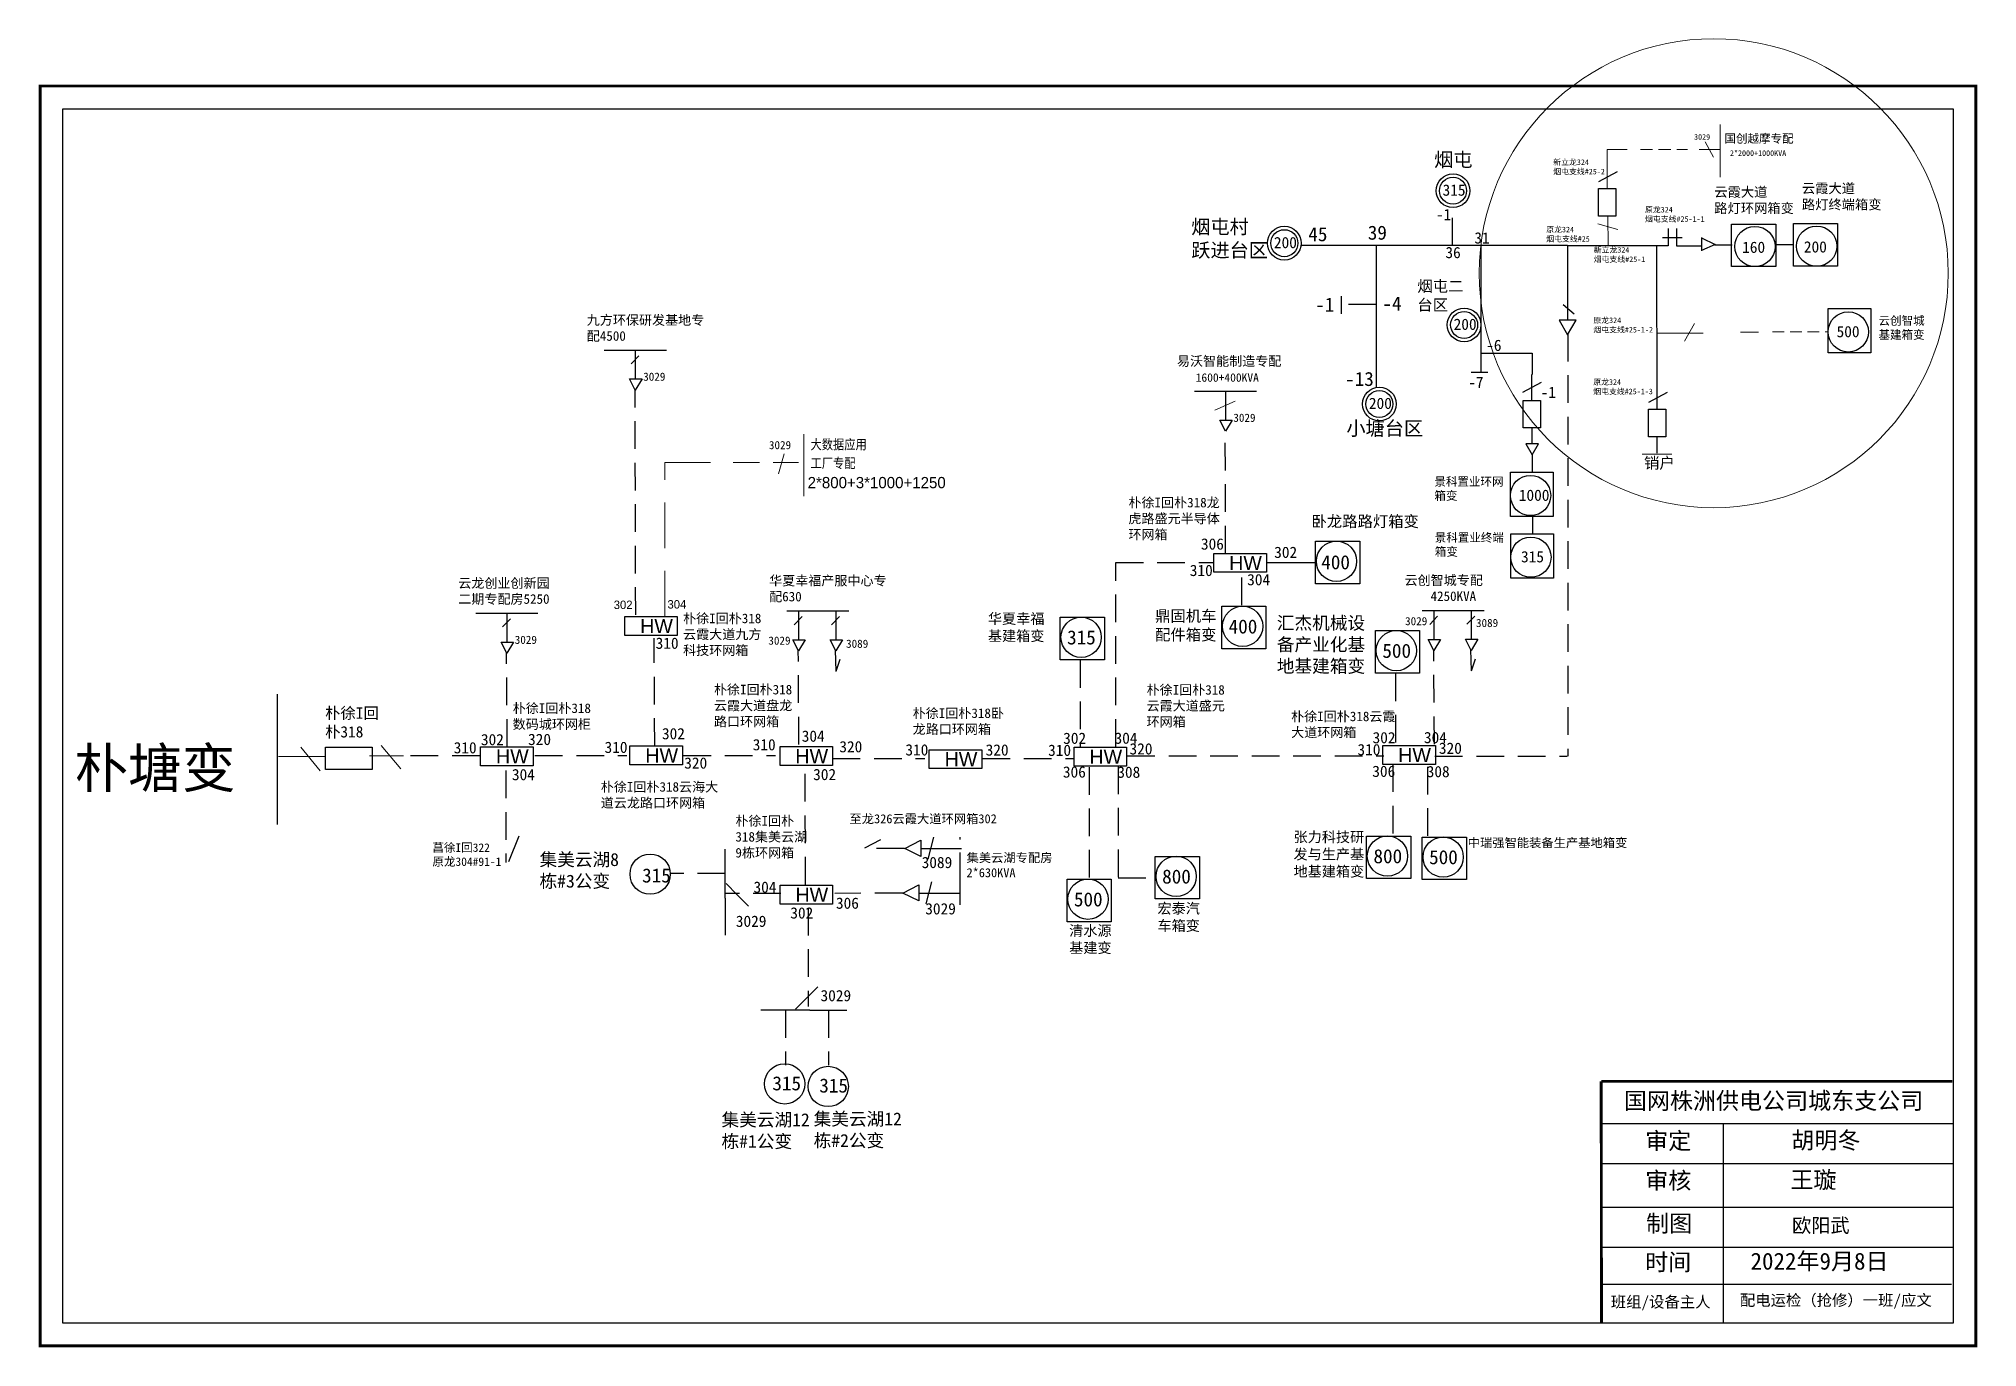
# Model space of a CAD drawing. Extents: x 25 to 370, y 0 to 233.
import ezdxf

# ---------------------------------------------------------------- set-up
doc = ezdxf.new("R2010")
doc.units = 0
doc.header["$LTSCALE"] = 0.774411
doc.linetypes.add('ACAD_ISO02W100', pattern=[15, 12, -3])
doc.linetypes.add('DASHED2', pattern=[9.525, 6.35, -3.175])
doc.layers.get('0').update_dxf_attribs({"linetype": 'CONTINUOUS'})
for name, color, linetype in [('0-RefEdit0', 7, 'CONTINUOUS'), ('Layer2', 1, 'CONTINUOUS'), ('MiniCADViewLayer', 7, 'CONTINUOUS')]:
    doc.layers.add(name, color=color, linetype=linetype)
doc.styles.add('hztxt_txtstyle_1.50_0_0', font='', dxfattribs={"height": 1.5, "bigfont": 'hztxt.shx'})
doc.styles.add('hztxt_txtstyle_2.00_0_0', font='', dxfattribs={"height": 2, "bigfont": 'hztxt.shx'})
doc.styles.add('hztxt_txtstyle_200.00_0_0200', font='', dxfattribs={"height": 200, "bigfont": 'hztxt.shx'})
doc.styles.add('KaiTi_txtstyle_1.70_0_0', font='simsun.ttc', dxfattribs={"height": 1.7})
doc.styles.add('KaiTi_txtstyle_2.00_0_0', font='simkai.ttf', dxfattribs={"height": 2})
doc.styles.add('KaiTi_txtstyle_3.00_0_0', font='simkai.ttf', dxfattribs={"height": 3})
doc.styles.add('SimSun_txtstyle_1.70_0_0', font='simsun.ttc', dxfattribs={"height": 1.7})
doc.styles.add('SimSun_txtstyle_2.00_0_0', font='', dxfattribs={"height": 2})
doc.styles.add('SimSun_txtstyle_200.00_0_0200', font='', dxfattribs={"height": 200})
doc.styles.get("Standard").update_dxf_attribs({"font": '', "height": 2.5})
doc.styles.add('仿宋_txtstyle_1.50_0_0', font='simsun.ttc', dxfattribs={"height": 1.5})
doc.styles.add('仿宋_txtstyle_1.73_0_0', font='simfang.ttf', dxfattribs={"height": 1.728665})
doc.styles.add('仿宋_txtstyle_2.00_0_0', font='simfang.ttf', dxfattribs={"height": 2})
doc.styles.add('仿宋_txtstyle_2.50_0_0', font='simfang.ttf', dxfattribs={"height": 2.5})
doc.styles.add('字体', font='simkai.ttf', dxfattribs={"height": 2.5})
doc.styles.add('宋体_txtstyle_1.00_0_0', font='SIMSUN.TTC', dxfattribs={"height": 1})
doc.styles.add('宋体_txtstyle_1.50_0_0', font='SIMSUN.TTC', dxfattribs={"height": 1.5})
doc.styles.add('宋体_txtstyle_1.70_0_0', font='SIMSUN.TTC', dxfattribs={"height": 1.7})
doc.styles.add('宋体_txtstyle_100.00_0_0100', font='SIMSUN.TTC', dxfattribs={"height": 100})
doc.styles.add('宋体_txtstyle_2.50_0_0', font='SIMSUN.TTC', dxfattribs={"height": 2.5})
doc.styles.get('hztxt_txtstyle_1.50_0_0').set_extended_font_data('hztxt')
doc.styles.get('hztxt_txtstyle_2.00_0_0').set_extended_font_data('hztxt')
doc.styles.get('hztxt_txtstyle_200.00_0_0200').set_extended_font_data('hztxt')
doc.styles.get('SimSun_txtstyle_2.00_0_0').set_extended_font_data('SimSun')
doc.styles.get('SimSun_txtstyle_200.00_0_0200').set_extended_font_data('SimSun')
doc.styles.get('Standard').set_extended_font_data('SimSun')

msp = doc.modelspace()

# ---------------------------------------------------------------- linework, layer by layer
at = {"color": 7, "linetype": 'Continuous', "lineweight": 0, "ltscale": 0.319994}
for p, q in [((324.04, 217.56), (324.04, 208.19)), ((321.35, 214.47), (322.83, 211.75)), ((320.3, 213.11), (324.01, 213.11))]:
    msp.add_line(p, q, dxfattribs=at)
at = {"color": 7, "linetype": 'Continuous', "lineweight": 0, "ltscale": 0.767221}
for p, q in [((303.93, 206.15), (303.95, 213.09)), ((302.26, 199.9), (305.81, 198.87)), ((304.13, 196.03), (304.04, 201.28))]:
    msp.add_line(p, q, dxfattribs=at)
at = {"color": 7, "linetype": 'Continuous', "lineweight": 0, "ltscale": 0.783627}
msp.add_line((303.95, 213.09), (307.48, 213.09), dxfattribs=at)
at = {"color": 7, "linetype": 'DASHED2', "lineweight": 0, "ltscale": 0.435348}
msp.add_line((309.87, 213.09), (318.21, 213.09), dxfattribs=at)
at = {"color": 0, "linetype": 'Continuous'}
for p, q in [((305.72, 209.11), (302.39, 207.34)), ((313.74, 197.46), (317.27, 197.46)), ((314.75, 199.08), (314.75, 195.95)), ((316.26, 199.08), (316.26, 195.95)), ((320.71, 197.39), (323.13, 196.22)), ((320.73, 195.11), (320.73, 197.44)), ((296.91, 196.04), (249.48, 196.04)), ((262.87, 196.02), (262.87, 170.9)), ((323.13, 196.22), (320.71, 195.15)), ((322.99, 196.15), (326.16, 196.15)), ((333.95, 196.21), (337.12, 196.21)), ((256.75, 183.91), (256.75, 187.04)), ((292.2, 171.69), (288.88, 169.93)), ((314.59, 169.88), (311.26, 168.11)), ((290.61, 158.8), (290.61, 155.63)), ((290.67, 147.83), (290.67, 144.66)), ((166.92, 120.35), (167.65, 122.48)), ((279.83, 120.42), (280.56, 122.56)), ((179.14, 88.86), (181.97, 90.34)), ((181.97, 90.34), (181.97, 87.44)), ((183.25, 86.93), (184.29, 90.85)), ((181.97, 87.44), (179.14, 88.86)), ((182.9, 79.01), (183.95, 82.93)), ((178.79, 80.93), (181.63, 82.41)), ((181.63, 79.51), (178.79, 80.93)), ((181.63, 82.41), (181.63, 79.51))]:
    msp.add_line(p, q, dxfattribs=at)
at = {"linetype": 'DASHED2'}
for p, q in [((276.42, 196.03), (276.42, 202.8)), ((262.87, 185.53), (256.8, 185.53)), ((296.93, 180.35), (296.93, 105.27)), ((131.3, 130.37), (131.18, 170.49)), ((236.12, 141.31), (236.06, 163.2)), ((290.53, 163.58), (290.53, 160.75)), ((312.77, 161.97), (312.77, 159.14)), ((238.99, 132.08), (238.99, 138.02)), ((134.69, 107.08), (134.58, 126.21)), ((160.3, 107.34), (160.19, 124.12)), ((166.92, 120.33), (166.81, 124.14)), ((273.22, 107.41), (273.1, 124.2)), ((279.84, 120.4), (279.72, 124.21)), ((108.46, 106.94), (108.35, 123.73)), ((161.5, 82.42), (161.39, 103.47)), ((110.51, 91.01), (108.6, 86.29)), ((179.03, 88.84), (172.08, 88.84)), ((157.11, 80.84), (147.3, 80.84)), ((178.68, 80.92), (166.68, 80.86))]:
    msp.add_line(p, q, dxfattribs=at)
at = {"color": 0}
msp.add_line((281.51, 196.02), (281.51, 183.31), dxfattribs=at)
for p, q in [((296.91, 196.04), (296.91, 182.76)), ((296.12, 185.52), (298.07, 183.92)), ((130.47, 174.98), (131.88, 176.43)), ((281.53, 176.89), (290.62, 176.89)), ((107.64, 128.22), (109.04, 129.66)), ((159.48, 128.61), (160.88, 130.06)), ((166.1, 128.62), (167.5, 130.07)), ((272.39, 128.68), (273.8, 130.13)), ((279.01, 128.7), (280.41, 130.15))]:
    msp.add_line(p, q)
at = {"linetype": 'Continuous'}
for p, q in [((296.91, 196.04), (314.78, 196.02)), ((312.81, 166.92), (312.75, 195.88)), ((316.28, 195.95), (320.73, 195.95)), ((281.51, 183.36), (281.51, 173.55)), ((290.54, 168.54), (290.54, 173.08)), ((302.9, 39.94), (365.27, 39.94)), ((324.55, 39.93), (324.56, 4.48)), ((302.9, 32.84), (365.27, 32.84)), ((302.9, 25.09), (365.27, 25.09)), ((302.9, 17.98), (365.27, 17.98)), ((302.76, 11.4), (365.13, 11.4))]:
    msp.add_line(p, q, dxfattribs=at)
at = {"color": 7, "linetype": 'Continuous', "lineweight": 0, "ltscale": 0.888872}
msp.add_line((312.78, 180.46), (320.98, 180.46), dxfattribs=at)
at = {"color": 7, "linetype": 'Continuous', "lineweight": 0, "ltscale": 0.274343}
msp.add_line((319.47, 182.2), (317.66, 179.05), dxfattribs=at)
at = {"color": 7, "linetype": 'Continuous', "lineweight": 0, "ltscale": 0.762065}
msp.add_line((327.61, 180.61), (330.85, 180.61), dxfattribs=at)
at = {"color": 7, "linetype": 'DASHED2', "lineweight": 0, "ltscale": 0.423369}
msp.add_line((333.3, 180.71), (343.17, 180.71), dxfattribs=at)
at = {"linetype": 'ACAD_ISO02W100'}
for p, q in [((290.58, 176.89), (290.58, 173.11)), ((279.75, 173.54), (282.71, 173.54)), ((171.99, 88.94), (174.88, 90.43)), ((188.95, 78.81), (188.95, 90.87)), ((181.96, 88.83), (189.21, 88.83)), ((181.61, 80.9), (188.87, 80.9))]:
    msp.add_line(p, q, dxfattribs=at)
at = {"color": 7, "linetype": 'Continuous', "lineweight": 0, "ltscale": 0.245468}
msp.add_line((237.81, 168.36), (234.2, 166.76), dxfattribs=at)
at = {"color": 7, "linetype": 'Continuous', "lineweight": 0, "ltscale": 0.915648}
msp.add_line((161.17, 162.48), (161.17, 151.49), dxfattribs=at)
at = {"color": 7, "linetype": 'Continuous', "lineweight": 0, "ltscale": 0.436122}
msp.add_line((157.68, 158.99), (156.67, 155.46), dxfattribs=at)
at = {"color": 7, "linetype": 'DASHED2', "lineweight": 0, "ltscale": 1.176026}
msp.add_line((310.15, 158.95), (315.44, 158.95), dxfattribs=at)
at = {"color": 7, "linetype": 'DASHED2', "lineweight": 0, "ltscale": 1.648166}
for p, q in [((136.48, 130.09), (136.48, 157.45)), ((136.48, 157.45), (153.29, 157.45))]:
    msp.add_line(p, q, dxfattribs=at)
at = {"color": 7, "linetype": 'DASHED2', "lineweight": 0, "ltscale": 0.915648}
msp.add_line((155.72, 157.49), (161.03, 157.49), dxfattribs=at)
at = {"linetype": 'ByBlock'}
msp.add_line((243.57, 139.66), (251.97, 139.66), dxfattribs=at)
at = {"color": 0, "linetype": 'DASHED2'}
for p, q in [((210.3, 122.34), (210.3, 106.94)), ((266.32, 119.97), (266.32, 107.57)), ((91.3, 105.37), (103.65, 105.37)), ((113.38, 105.38), (129.74, 105.38)), ((139.77, 105.38), (156.13, 105.38)), ((166.28, 104.83), (182.65, 104.83)), ((192.92, 104.86), (209.28, 104.86)), ((217.04, 103.44), (217.04, 83.65)), ((218.64, 105.3), (264.25, 105.3)), ((265.83, 103.83), (265.83, 91.42)), ((272.01, 103.38), (272.01, 90.97)), ((273.33, 105.26), (296.85, 105.26)), ((108.21, 102.7), (108.21, 86.34)), ((211.86, 103.33), (211.86, 83.53)), ((217.04, 83.65), (223.54, 83.65))]:
    msp.add_line(p, q, dxfattribs=at)
at = {"color": 7, "linetype": 'Continuous', "lineweight": 30, "ltscale": 1.801196}
msp.add_line((67.56, 116.26), (67.56, 93.08), dxfattribs=at)
at = {"color": 7, "linetype": 'Continuous', "lineweight": 0, "ltscale": 0.756329}
for p, q in [((71.77, 106.83), (75.25, 102.67)), ((86.08, 107.15), (89.56, 102.99)), ((67.81, 105.18), (76.08, 105.18)), ((84.01, 105.33), (90.06, 105.33))]:
    msp.add_line(p, q, dxfattribs=at)
at = {"linetype": 'Continuous', "const_width": 0.5}
msp.add_lwpolyline([(25.47, 224.4), (369.44, 224.4), (369.44, 0.43), (25.47, 0.43)], close=True, dxfattribs=at)
at = {"linetype": 'Continuous'}
for points in [[(29.51, 220.35), (365.4, 220.35), (365.4, 4.48), (29.51, 4.48)], [(234.04, 141.31), (243.37, 141.31), (243.37, 137.94), (234.04, 137.94)], [(129.36, 130.09), (138.69, 130.09), (138.69, 126.72), (129.36, 126.72)], [(103.74, 106.92), (113.08, 106.92), (113.08, 103.56), (103.74, 103.56)], [(130.28, 107.07), (139.61, 107.07), (139.61, 103.71), (130.28, 103.71)], [(156.95, 106.96), (166.28, 106.96), (166.28, 103.59), (156.95, 103.59)], [(209.19, 106.85), (218.52, 106.85), (218.52, 103.49), (209.19, 103.49)], [(264.08, 107.14), (273.41, 107.14), (273.41, 103.77), (264.08, 103.77)], [(183.46, 106.41), (192.8, 106.41), (192.8, 103.05), (183.46, 103.05)], [(156.96, 82.32), (166.29, 82.32), (166.29, 78.96), (156.96, 78.96)]]:
    msp.add_lwpolyline(points, close=True, dxfattribs=at)
at = {"linetype": 'DASHED2'}
for points in [[(305.47, 201.28), (302.39, 201.28), (302.39, 206.15), (305.47, 206.15)], [(292.06, 163.6), (288.98, 163.6), (288.98, 168.47), (292.06, 168.47)], [(314.35, 162.05), (311.26, 162.05), (311.26, 166.92), (314.35, 166.92)], [(290.61, 158.8), (291.75, 160.79), (289.46, 160.79)]]:
    msp.add_lwpolyline(points, close=True, dxfattribs=at)
for points in [[(333.91, 192.3), (326.05, 192.3), (326.05, 199.86), (333.91, 199.86)], [(344.88, 192.36), (337.02, 192.36), (337.02, 199.92), (344.88, 199.92)], [(295.41, 182.76), (296.91, 180.18), (298.4, 182.76)], [(343.22, 176.96), (343.22, 184.82), (350.79, 184.82), (350.79, 176.96)], [(286.76, 147.88), (286.76, 155.73), (294.32, 155.73), (294.32, 147.88)], [(286.82, 136.91), (286.82, 144.77), (294.38, 144.77), (294.38, 136.91)], [(252.11, 143.46), (259.96, 143.46), (259.96, 135.9), (252.11, 135.9)], [(235.43, 131.9), (243.28, 131.9), (243.28, 124.33), (235.43, 124.33)], [(206.73, 129.95), (214.58, 129.95), (214.58, 122.39), (206.73, 122.39)], [(262.75, 127.58), (270.61, 127.58), (270.61, 120.02), (262.75, 120.02)], [(261.17, 91.06), (269.03, 91.06), (269.03, 83.5), (261.17, 83.5)], [(271.07, 90.88), (278.92, 90.88), (278.92, 83.32), (271.07, 83.32)], [(223.62, 87.45), (231.48, 87.45), (231.48, 79.88), (223.62, 79.88)], [(207.95, 83.39), (215.8, 83.39), (215.8, 75.83), (207.95, 75.83)]]:
    msp.add_lwpolyline(points, close=True)
at = {"color": 0, "linetype": 'DASHED2'}
msp.add_lwpolyline([(216.61, 106.93), (216.61, 139.71), (233.89, 139.71)], dxfattribs=at)
at = {"color": 0, "linetype": 'Continuous'}
msp.add_lwpolyline([(76.16, 106.86), (84.49, 106.86), (84.49, 102.86), (76.16, 102.86)], close=True, dxfattribs=at)
at = {"color": 0, "linetype": 'Continuous', "const_width": 0.5}
msp.add_lwpolyline([(302.86, 47.44), (302.93, 4.48)], dxfattribs=at)
at = {"linetype": 'Continuous', "const_width": 0.5}
msp.add_lwpolyline([(302.9, 47.44), (365.27, 47.44)], dxfattribs=at)
at = {"color": 12, "linetype": 'Continuous', "lineweight": 0, "ltscale": 1.90611, "true_color": 0xc00000}
msp.add_circle((322.86, 191.11), 41.68, dxfattribs=at)
at = {"color": 0}
for centre in [(276.54, 205.77), (246.56, 196.45), (278.51, 181.92), (263.45, 167.86)]:
    msp.add_circle(centre, 3, dxfattribs=at)
at = {"color": 0, "linetype": 'Continuous'}
for centre in [(330.19, 195.86), (341.16, 195.92), (346.78, 180.68), (290.32, 151.6), (255.83, 139.9), (290.38, 140.63), (239.15, 128.34), (210.45, 126.39), (266.47, 124.02), (264.89, 87.5), (274.79, 87.32), (133.87, 84.28), (227.34, 83.89), (211.67, 79.83), (157.77, 47), (165.51, 46.54)]:
    msp.add_circle(centre, 3.58, dxfattribs=at)
at = {"layer": '0-RefEdit0', "linetype": 'ByBlock', "ltscale": 2}
for p, q in [((136.75, 177.37), (125.72, 177.37)), ((131.23, 177.37), (131.23, 172.31)), ((130.21, 172.31), (132.42, 172.31)), ((131.21, 170.35), (130.21, 172.31)), ((132.42, 172.31), (131.21, 170.35)), ((241.62, 170.08), (230.59, 170.08)), ((236.11, 170.08), (236.11, 165.01)), ((235.09, 165.01), (237.29, 165.01)), ((236.09, 163.06), (235.09, 165.01)), ((237.29, 165.01), (236.09, 163.06)), ((169.16, 131.04), (158.13, 131.04)), ((160.24, 131), (160.24, 125.94)), ((166.86, 131.02), (166.86, 125.95)), ((282.07, 131.12), (271.04, 131.12)), ((273.15, 131.08), (273.15, 126.01)), ((279.77, 131.09), (279.77, 126.03)), ((113.92, 130.61), (102.89, 130.61)), ((108.4, 130.61), (108.4, 125.54)), ((107.38, 125.54), (109.58, 125.54)), ((108.38, 123.59), (107.38, 125.54)), ((109.58, 125.54), (108.38, 123.59)), ((159.22, 125.94), (161.42, 125.94)), ((160.22, 123.98), (159.22, 125.94)), ((161.42, 125.94), (160.22, 123.98)), ((165.84, 125.95), (168.04, 125.95)), ((166.84, 124), (165.84, 125.95)), ((168.04, 125.95), (166.84, 124)), ((272.13, 126.01), (274.34, 126.01)), ((273.13, 124.06), (272.13, 126.01)), ((274.34, 126.01), (273.13, 124.06)), ((278.75, 126.03), (280.96, 126.03)), ((279.75, 124.07), (278.75, 126.03)), ((280.96, 126.03), (279.75, 124.07))]:
    msp.add_line(p, q, dxfattribs=at)
at = {"layer": 'Layer2', "color": 0, "linetype": 'Continuous'}
for centre in [(276.54, 205.77), (246.56, 196.45), (278.51, 181.92), (263.45, 167.86)]:
    msp.add_circle(centre, 2.4, dxfattribs=at)
at = {"layer": 'MiniCADViewLayer', "color": 0, "linetype": 'Continuous'}
for p, q in [((147.2, 80.01), (147.2, 88.74)), ((147.2, 80.01), (147.2, 73.45)), ((149.31, 80.62), (147.37, 82.6)), ((149.31, 80.62), (151.35, 78.62)), ((161.65, 62.23), (159.67, 60.3)), ((161.65, 62.23), (163.65, 64.28)), ((162.26, 60.13), (153.52, 60.13)), ((162.26, 60.13), (168.81, 60.13))]:
    msp.add_line(p, q, dxfattribs=at)
at = {"layer": 'MiniCADViewLayer', "color": 0, "linetype": 'DASHED2'}
for p, q in [((147.2, 84.37), (137.38, 84.37)), ((161.95, 78.32), (161.95, 60.77)), ((157.89, 60.13), (157.89, 50.31)), ((165.54, 60.13), (165.54, 50.31))]:
    msp.add_line(p, q, dxfattribs=at)

# ---------------------------------------------------------------- texts
at = {"linetype": 'Continuous', "style": '字体'}
msp.add_text('朴塘变', height=7, dxfattribs=at).set_placement((31.55, 99.65))
at = {"color": 7, "linetype": 'Continuous', "lineweight": 0, "ltscale": 0.319994, "attachment_point": 1}
for s, insert, char_height, style in [('3029', (319.37, 215.84), 1, '宋体_txtstyle_100.00_0_0100'), ('国创越摩专配', (324.78, 215.8), 1.5, '宋体_txtstyle_1.50_0_0'), ('2*2000+1000KVA', (325.75, 212.96), 1, '宋体_txtstyle_100.00_0_0100')]:
    msp.add_mtext(s, dxfattribs=dict(at, insert=insert, char_height=char_height, style=style))
at = {"color": 7, "linetype": 'Continuous', "attachment_point": 1}
for s, insert, char_height, width, style in [('烟屯', (273.18, 212.56), 2.5, 26.3981, '仿宋_txtstyle_2.50_0_0'), ('云霞大道^M^J路灯终端箱变', (338.54, 207.07), 1.7287, 18.2534, '仿宋_txtstyle_1.73_0_0'), ('云霞大道^M^J路灯环网箱变', (322.97, 206.42), 1.7287, 18.2534, '仿宋_txtstyle_1.73_0_0'), ('烟屯村\\P跃进台区', (230.02, 200.62), 2.5, 26.3981, '仿宋_txtstyle_2.50_0_0'), ('160', (327.92, 196.73), 2, 5.6554, 'SimSun_txtstyle_2.00_0_0'), ('200', (338.89, 196.79), 2, 5.6554, 'SimSun_txtstyle_2.00_0_0'), ('500', (344.7, 181.73), 2, 5.6554, 'SimSun_txtstyle_2.00_0_0'), ('小塘台区', (257.59, 164.79), 2.5, 26.3981, '仿宋_txtstyle_2.50_0_0'), ('景科置业环网箱变', (273.23, 154.81), 1.5, 12.8835, '仿宋_txtstyle_1.50_0_0'), ('1000', (288.23, 152.64), 2, 5.6554, 'SimSun_txtstyle_2.00_0_0'), ('景科置业终端箱变', (273.3, 144.86), 1.5, 12.8835, '仿宋_txtstyle_1.50_0_0'), ('315', (288.62, 141.71), 2, 5.6554, 'SimSun_txtstyle_2.00_0_0'), ('400^M^J', (253.12, 140.98), 2.5, 5.6554, '仿宋_txtstyle_2.50_0_0'), ('302', (127.39, 132.91), 1.5, 4.5243, 'hztxt_txtstyle_1.50_0_0'), ('304', (136.94, 133), 1.5, 4.5243, 'hztxt_txtstyle_1.50_0_0'), ('400^M^J', (236.66, 129.56), 2.5, 5.6554, '仿宋_txtstyle_2.50_0_0'), ('500', (272.29, 88.55), 2.5, 5.6554, '仿宋_txtstyle_2.50_0_0')]:
    msp.add_mtext(s, dxfattribs=dict(at, insert=insert, char_height=char_height, width=width, style=style))
at = {"color": 2, "linetype": 'DASHED2', "lineweight": 0, "ltscale": 0.41172, "true_color": 0xffff00, "char_height": 1, "attachment_point": 1, "style": '宋体_txtstyle_1.00_0_0'}
for s, insert in [('新立龙324^M^J烟屯支线#25-2', (294.35, 211.35)), ('原龙324^M^J烟屯支线#25-1-1', (310.65, 202.91)), ('原龙324^M^J烟屯支线#25', (293.1, 199.38)), ('新立龙324^M^J烟屯支线#25-1', (301.54, 195.76)), ('原龙324^M^J烟屯支线#25-1-2', (301.48, 183.24)), ('原龙324^M^J烟屯支线#25-1-3', (301.45, 172.26))]:
    msp.add_mtext(s, dxfattribs=dict(at, insert=insert))
at = {"color": 7, "char_height": 2, "attachment_point": 1, "style": 'SimSun_txtstyle_2.00_0_0'}
for s, insert, width in [('315', (274.68, 206.89), 4.8377), ('-1', (292.11, 170.93), 11.7579)]:
    msp.add_mtext(s, dxfattribs=dict(at, insert=insert, width=width))
at = {"color": 0, "linetype": 'Continuous', "attachment_point": 1}
for s, insert, char_height, width in [('-1', (273.49, 202.54), 2, 4.5243), ('45', (250.82, 199.3), 2.5, 5.6554), ('39', (261.39, 199.57), 2.5, 5.6554), ('31', (280.33, 198.39), 2, 4.5243), ('36', (275.19, 195.79), 2, 4.5243), ('-1', (252.04, 186.78), 2.5, 5.6554), ('-4', (263.99, 186.97), 2.5, 5.6554), ('-13', (257.36, 173.57), 2.5, 5.6554), ('310', (229.76, 139.28), 2, 4.5243), ('315', (207.95, 127.62), 2.5, 5.6554), ('310', (134.84, 126.34), 2, 4.5243), ('500', (263.98, 125.24), 2.5, 5.6554), ('302', (135.96, 110.26), 2, 4.5243), ('310', (98.95, 107.76), 2, 4.5243), ('302', (103.79, 109.2), 2, 4.5243), ('320', (112.17, 109.24), 2, 4.5243), ('310', (125.76, 107.83), 2, 4.5243), ('310', (152.09, 108.3), 2, 4.5243), ('304', (160.8, 109.82), 2, 4.5243), ('320', (167.48, 107.94), 2, 4.5243), ('310', (179.22, 107.38), 2, 4.5243), ('320', (193.48, 107.36), 2, 4.5243), ('310', (204.58, 107.31), 2, 4.5243), ('302', (207.26, 109.44), 2, 4.5243), ('304', (216.39, 109.46), 2, 4.5243), ('320', (219.05, 107.56), 2, 4.5243), ('310', (259.56, 107.42), 2, 4.5243), ('302', (262.24, 109.55), 2, 4.5243), ('304', (271.37, 109.57), 2, 4.5243), ('320', (274.03, 107.67), 2, 4.5243), ('320', (139.92, 105.04), 2, 4.5243), ('306', (207.21, 103.45), 2, 4.5243), ('308', (216.88, 103.41), 2, 4.5243), ('306', (262.19, 103.57), 2, 4.5243), ('308', (271.86, 103.52), 2, 4.5243), ('304', (109.3, 102.98), 2, 4.5243), ('302', (162.83, 103), 2, 4.5243), ('3089', (182.11, 87.36), 2, 7.9342), ('800', (262.4, 88.72), 2.5, 5.6554), ('315', (132.43, 85.3), 2.5, 5.6554), ('304', (152.23, 82.97), 2, 4.5243), ('800', (224.85, 85.11), 2.5, 5.6554), ('306', (166.88, 80.13), 2, 4.5243), ('500', (209.17, 81.05), 2.5, 5.6554), ('302', (158.77, 78.39), 2, 4.5243), ('3029', (182.75, 79.13), 2, 7.9342), ('315', (155.58, 48.35), 2.5, 5.6554), ('315', (163.92, 47.96), 2.5, 5.6554)]:
    msp.add_mtext(s, dxfattribs=dict(at, insert=insert, char_height=char_height, width=width))
at = {"color": 0, "attachment_point": 1}
for s, insert, char_height, width in [('200', (244.71, 197.56), 2, 4.8377), ('200', (276.65, 183.04), 2, 4.8377), ('-6', (282.43, 179.3), 2, 11.7579), ('-7', (279.24, 172.7), 2, 11.7579), ('200', (261.59, 168.98), 2, 4.8377), ('华夏幸福基建箱变', (193.89, 130.63), 1.84, 10.6247), ('{\\fKaiTi|b0|i0|c134|p49;\\C7;朴徐I回朴318}云霞大道九方科技环网箱', (139.72, 130.6), 1.7, 15.9126), ('汇杰机械设备产业化基地基建箱变', (245.23, 130.09), 2.3, 17.2568), ('{\\fKaiTi|b0|i0|c134|p49;\\C7;朴徐I回朴318}云海大道云龙路口环网箱', (125.09, 100.65), 1.7, 22.0322), ('张力科技研发与生产基地基建箱变', (248.2, 91.82), 1.84, 13.8054), ('宏泰汽车箱变', (224.02, 79.11), 1.84, 9.0632), ('清水源基建变', (208.33, 75.17), 1.84, 9.3297)]:
    msp.add_mtext(s, dxfattribs=dict(at, insert=insert, char_height=char_height, width=width))
at = {"color": 0, "linetype": 'Continuous', "insert": (270.2, 189.81), "char_height": 2, "width": 9.445, "attachment_point": 1, "style": '字体'}
msp.add_mtext('{\\fSimSun|b0|i0|c134|p2;烟屯二台区}', dxfattribs=at)
at = {"attachment_point": 1}
for s, insert, char_height, width in [('九方环保研发基地专配4500', (122.6, 183.64), 1.7, 21.1682), ('{\\H0.6957x;3029}', (132.63, 173.44), 2.0831, 11.4935), ('{\\H0.6957x;3029}', (237.5, 166.14), 2.0831, 11.4935), ('{\\H0.6957x;3029}', (154.97, 161.28), 2.0831, 11.4935), ('华夏幸福产服中心专配630', (155.01, 137.31), 1.7, 21.1682), ('云创智城专配\\P    4250KVA', (267.92, 137.39), 1.7, 21.1682), ('{\\H0.6957x;3029}', (268.02, 129.98), 2.0831, 11.4935), ('{\\H0.6957x;3089}', (280.62, 129.66), 2.0831, 11.4935), ('{\\H0.6957x;3029}', (109.8, 126.67), 2.0831, 11.4935), ('{\\H0.6957x;3029}', (154.87, 126.52), 2.0831, 11.4935), ('{\\H0.6957x;3089}', (168.68, 125.97), 2.0831, 11.4935), ('{\\fKaiTi|b0|i0|c134|p49;\\C7;朴徐I回朴318}数码城环网柜', (109.44, 114.63), 1.7, 15.5089), ('集美云湖8栋#3公变', (114.21, 88.03), 2.3, 16.7589), ('集美云湖12栋#1公变', (146.55, 41.77), 2.3, 16.7589), ('集美云湖12栋#2公变', (162.92, 41.92), 2.3, 16.7589)]:
    msp.add_mtext(s, dxfattribs=dict(at, insert=insert, char_height=char_height, width=width))
at = {"color": 7, "linetype": 'Continuous', "lineweight": 0, "ltscale": 1.144115, "insert": (352.16, 183.43), "char_height": 1.5, "attachment_point": 1, "style": '宋体_txtstyle_1.50_0_0'}
msp.add_mtext('云创智城^M^J基建箱变', dxfattribs=at)
at = {"char_height": 1.7, "attachment_point": 1}
for s, insert, width, style in [('易沃智能制造专配', (227.48, 176.35), 21.1682, '宋体_txtstyle_1.70_0_0'), ('{\\C7;朴徐I回朴318\\fSimSun|b0|i0|c134|p2;\\C256;龙虎路盛元半导体环网箱}', (218.86, 151.19), 18.0602, 'KaiTi_txtstyle_1.70_0_0'), ('云龙创业创新园\\P二期专配房5250', (99.77, 136.88), 21.1682, 'SimSun_txtstyle_1.70_0_0'), ('{\\C7;朴徐I回朴318\\fSimSun|b0|i0|c134|p2;\\C256;云霞大道盘龙路口环网箱}', (145.2, 117.94), 15.5963, '字体'), ('{\\C7;朴徐I回朴318\\fSimSun|b0|i0|c134|p2;\\C256;云霞大道盛元环网箱}', (222.08, 117.9), 14.4481, '字体'), ('{\\C7;朴徐I回朴318\\fSimSun|b0|i0|c134|p2;\\C256;卧龙路口环网箱}', (180.52, 113.75), 17.7706, '字体'), ('{\\C7;朴徐I回朴318\\fSimSun|b0|i0|c134|p2;\\C256;云霞大道环网箱}', (247.77, 113.18), 18.6305, '字体'), ('{\\C7;朴徐I回朴318\\fSimSun|b0|i0|c134|p2;\\C256;集美云湖9栋环网箱}', (149.02, 94.61), 13.1879, '字体')]:
    msp.add_mtext(s, dxfattribs=dict(at, insert=insert, width=width, style=style))
at = {"color": 7, "linetype": 'Continuous', "lineweight": 0, "ltscale": 0.409113, "insert": (230.81, 173.32), "char_height": 1.5, "attachment_point": 1, "style": '宋体_txtstyle_1.50_0_0'}
msp.add_mtext('1600+400KVA', dxfattribs=at)
at = {"color": 7, "linetype": 'Continuous', "lineweight": 0, "ltscale": 2.019085, "char_height": 2, "attachment_point": 1}
for s, insert, style in [('大数据应用^M^J工厂专配', (162.36, 161.61), 'hztxt_txtstyle_2.00_0_0'), ('2*800+3*1000+1250', (161.85, 154.89), 'hztxt_txtstyle_200.00_0_0200')]:
    msp.add_mtext(s, dxfattribs=dict(at, insert=insert, style=style))
at = {"color": 1, "linetype": 'DASHED2', "lineweight": 0, "ltscale": 1.176026, "true_color": 0xff0000, "insert": (310.48, 158.38), "char_height": 2, "attachment_point": 1, "style": 'SimSun_txtstyle_200.00_0_0200'}
msp.add_mtext('销户', dxfattribs=at)
at = {"color": 7, "linetype": 'DASHED2', "lineweight": 0, "ltscale": 1.470505, "attachment_point": 1}
for s, insert, char_height, style in [('卧龙路路灯箱变', (251.38, 148), 2, '仿宋_txtstyle_2.00_0_0'), ('306', (231.74, 143.98), 2, 'SimSun_txtstyle_2.00_0_0'), ('302', (244.76, 142.5), 2, 'SimSun_txtstyle_2.00_0_0'), ('304', (239.96, 137.64), 2, 'SimSun_txtstyle_2.00_0_0'), ('鼎固机车^M^J配件箱变', (223.59, 131.18), 2, '仿宋_txtstyle_2.00_0_0'), ('至龙326云霞大道环网箱302', (169.29, 94.93), 1.6, '仿宋_txtstyle_2.00_0_0'), ('中瑞强智能装备生产基地箱变', (279.15, 90.68), 1.6, '仿宋_txtstyle_2.00_0_0'), ('集美云湖专配房\\P2*630KVA', (190.09, 88.01), 1.6, '仿宋_txtstyle_2.00_0_0')]:
    msp.add_mtext(s, dxfattribs=dict(at, insert=insert, char_height=char_height, style=style))
at = {"color": 7, "linetype": 'Continuous', "lineweight": 30, "ltscale": 1.801196, "insert": (76.09, 113.92), "char_height": 2, "attachment_point": 1, "style": 'KaiTi_txtstyle_2.00_0_0'}
msp.add_mtext('朴徐I回\\P朴318', dxfattribs=at)
at = {"color": 1, "linetype": 'Continuous', "true_color": 0xff0000, "insert": (95.17, 89.75), "char_height": 1.5, "width": 26.0773, "attachment_point": 1, "style": '宋体_txtstyle_1.50_0_0'}
msp.add_mtext('菖徐I回322^M^J原龙304#91-1', dxfattribs=at)
at = {"color": 7, "linetype": 'Continuous', "true_color": 0xffffff, "char_height": 2, "width": 4.5243, "attachment_point": 1}
for insert in [(149.09, 76.91), (164.14, 63.69)]:
    msp.add_mtext('3029', dxfattribs=dict(at, insert=insert))
at = {"linetype": 'Continuous', "attachment_point": 1}
for s, insert, char_height, width, style in [('国网株洲供电公司城东支公司', (306.9, 45.5), 3, 82.0179, 'KaiTi_txtstyle_3.00_0_0'), ('审定', (310.69, 38.38), 3, 23.4615, '字体'), ('胡明冬', (336.66, 38.48), 3, 23.4615, 'KaiTi_txtstyle_3.00_0_0'), ('审核', (310.69, 31.32), 3, 23.4615, '字体'), ('王璇', (336.5, 31.45), 3, 33.0539, '字体'), ('制图', (310.85, 23.69), 3, 23.4615, '字体'), ('欧阳武', (336.79, 23.09), 2.5, 36.8737, '宋体_txtstyle_2.50_0_0'), ('时间', (310.69, 16.81), 3, 23.4615, '字体'), ('2022年9月8日', (329.41, 16.98), 3, 28.9406, 'KaiTi_txtstyle_3.00_0_0')]:
    msp.add_mtext(s, dxfattribs=dict(at, insert=insert, char_height=char_height, width=width, style=style))
at = {"color": 7, "linetype": 'Continuous', "lineweight": 0, "ltscale": 1.201644, "char_height": 2, "attachment_point": 1, "style": 'KaiTi_txtstyle_2.00_0_0'}
for s, insert in [('班组/设备主人', (304.57, 9.25)), ('配电运检（抢修）一班/应文', (327.52, 9.55))]:
    msp.add_mtext(s, dxfattribs=dict(at, insert=insert))
at = {"layer": 'Layer2', "color": 0, "linetype": 'Continuous', "char_height": 2.5, "width": 14.6818, "attachment_point": 1, "style": '字体'}
for insert in [(236.76, 140.86), (132.09, 129.64), (106.47, 106.48), (133.01, 106.63), (159.67, 106.51), (186.19, 105.97), (211.92, 106.41), (266.8, 106.7), (159.68, 81.88)]:
    msp.add_mtext('{\\fArial|b0|i0|c238|p32;HW}', dxfattribs=dict(at, insert=insert))

doc.saveas('drawing.dxf')
